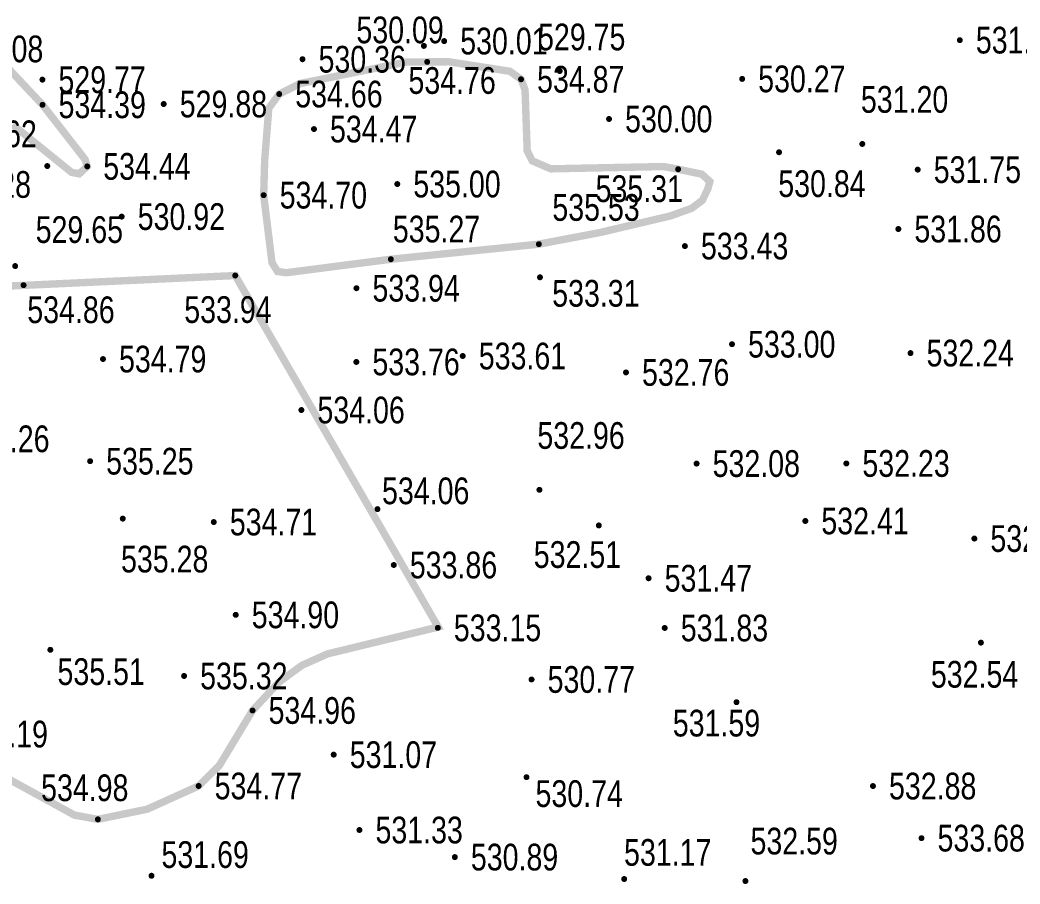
# Model space of a CAD drawing. Header units: millimetres. Extents: x 7408 to 22184, y -2085 to 5798.
# Drawn here: x 7642.06 to 7682.51, y -1907.98 to -1873.04 of the extents above; entities that cross this region are included whole.
import ezdxf
from ezdxf.enums import TextEntityAlignment as Align

# ---------------------------------------------------------------- set-up
doc = ezdxf.new("R2010")
doc.units = ezdxf.units.MM
doc.linetypes.add('DASHDOT', pattern=[1, 0.5, -0.25, 0, -0.25])
for name, color, linetype in [('GCD', 252, 'Continuous'), ('挖方区', 5, 'Continuous'), ('道路-中心线', 12, 'DASHDOT')]:
    doc.layers.add(name, color=color, linetype=linetype)
doc.styles.add('HZ', font='jzfz_ena.shx', dxfattribs={"width": 0.7, "bigfont": 'jzfz_cna.shx'})
doc.styles.get("Standard").update_dxf_attribs({"font": 'SimSun.ttf', "width": 0.8})
doc.linetypes.add('陡坎线1', pattern='A,0.15,["|",Standard,S=0.2,R=0,X=0,Y=0],0.15', length=0.3)

# ---------------------------------------------------------------- blocks, each defined once
blk = doc.blocks.new('GC200')
at = {"linetype": 'Continuous', "const_width": 0.2, "flags": 128}
blk.add_lwpolyline([(-0.1, 0, 1), (0.1, 0, 1)], format="xyb", close=True, dxfattribs=at)
blk = doc.blocks.new('122121')
at = {"layer": 'GCD', "color": 252, "linetype": 'Continuous', "lineweight": 5}
ref = blk.add_blockref('GC200', (7658.396, -1874.092, 265.046), dxfattribs=dict(at, xscale=0.6, yscale=0.6, zscale=0.6))
ref.add_attrib('height', '530.09', dxfattribs={"linetype": 'Continuous', "height": 1.08, "style": 'HZ', "width": 0.8}).set_placement((7655.666, -1873.445, 265.046), align=Align.MIDDLE_LEFT)
ref = blk.add_blockref('GC200', (7659.217, -1873.896, 265.006), dxfattribs=dict(at, xscale=0.6, yscale=0.6, zscale=0.6))
ref.add_attrib('height', '530.01', dxfattribs={"linetype": 'Continuous', "height": 1.08, "style": 'HZ', "width": 0.8}).set_placement((7659.865, -1873.896, 265.006), align=Align.MIDDLE_LEFT)
ref = blk.add_blockref('GC200', (7663.891, -1875.109, 264.873), dxfattribs=dict(at, xscale=0.6, yscale=0.6, zscale=0.6))
ref.add_attrib('height', '529.75', dxfattribs={"linetype": 'Continuous', "height": 1.08, "style": 'HZ', "width": 0.8}).set_placement((7663.013, -1873.73, 264.873), align=Align.MIDDLE_LEFT)
ref = blk.add_blockref('GC200', (7680.073, -1873.859, 265.753), dxfattribs=dict(at, xscale=0.6, yscale=0.6, zscale=0.6))
ref.add_attrib('height', '531.51', dxfattribs={"linetype": 'Continuous', "height": 1.08, "style": 'HZ', "width": 0.8}).set_placement((7680.721, -1873.859, 265.753), align=Align.MIDDLE_LEFT)
ref = blk.add_blockref('GC200', (7638.821, -1874.214, 267.038), dxfattribs=dict(at, xscale=0.6, yscale=0.6, zscale=0.6))
ref.add_attrib('height', '534.08', dxfattribs={"linetype": 'Continuous', "height": 1.08, "style": 'HZ', "width": 0.8}).set_placement((7639.469, -1874.214, 267.038), align=Align.MIDDLE_LEFT)
ref = blk.add_blockref('GC200', (7653.487, -1874.631, 265.178), dxfattribs=dict(at, xscale=0.6, yscale=0.6, zscale=0.6))
ref.add_attrib('height', '530.36', dxfattribs={"linetype": 'Continuous', "height": 1.08, "style": 'HZ', "width": 0.8}).set_placement((7654.135, -1874.631, 265.178), align=Align.MIDDLE_LEFT)
ref = blk.add_blockref('GC200', (7658.529, -1874.738, 267.379), dxfattribs=dict(at, xscale=0.6, yscale=0.6, zscale=0.6))
ref.add_attrib('height', '534.76', dxfattribs={"linetype": 'Continuous', "height": 1.08, "style": 'HZ', "width": 0.8}).set_placement((7657.771, -1875.491, 267.379), align=Align.MIDDLE_LEFT)
ref = blk.add_blockref('GC200', (7642.967, -1875.456, 264.887), dxfattribs=dict(at, xscale=0.6, yscale=0.6, zscale=0.6))
ref.add_attrib('height', '529.77', dxfattribs={"linetype": 'Continuous', "height": 1.08, "style": 'HZ', "width": 0.8}).set_placement((7643.615, -1875.456, 264.887), align=Align.MIDDLE_LEFT)
ref = blk.add_blockref('GC200', (7662.325, -1875.441, 267.435), dxfattribs=dict(at, xscale=0.6, yscale=0.6, zscale=0.6))
ref.add_attrib('height', '534.87', dxfattribs={"linetype": 'Continuous', "height": 1.08, "style": 'HZ', "width": 0.8}).set_placement((7662.974, -1875.441, 267.435), align=Align.MIDDLE_LEFT)
ref = blk.add_blockref('GC200', (7671.269, -1875.426, 265.136), dxfattribs=dict(at, xscale=0.6, yscale=0.6, zscale=0.6))
ref.add_attrib('height', '530.27', dxfattribs={"linetype": 'Continuous', "height": 1.08, "style": 'HZ', "width": 0.8}).set_placement((7671.917, -1875.426, 265.136), align=Align.MIDDLE_LEFT)
ref = blk.add_blockref('GC200', (7652.544, -1876.039, 267.328), dxfattribs=dict(at, xscale=0.6, yscale=0.6, zscale=0.6))
ref.add_attrib('height', '534.66', dxfattribs={"linetype": 'Continuous', "height": 1.08, "style": 'HZ', "width": 0.8}).set_placement((7653.192, -1876.039, 267.328), align=Align.MIDDLE_LEFT)
ref = blk.add_blockref('GC200', (7642.971, -1876.474, 267.195), dxfattribs=dict(at, xscale=0.6, yscale=0.6, zscale=0.6))
ref.add_attrib('height', '534.39', dxfattribs={"linetype": 'Continuous', "height": 1.08, "style": 'HZ', "width": 0.8}).set_placement((7643.619, -1876.474, 267.195), align=Align.MIDDLE_LEFT)
ref = blk.add_blockref('GC200', (7647.873, -1876.442, 264.94), dxfattribs=dict(at, xscale=0.6, yscale=0.6, zscale=0.6))
ref.add_attrib('height', '529.88', dxfattribs={"linetype": 'Continuous', "height": 1.08, "style": 'HZ', "width": 0.8}).set_placement((7648.521, -1876.442, 264.94), align=Align.MIDDLE_LEFT)
ref = blk.add_blockref('GC200', (7676.128, -1878.056, 265.599), dxfattribs=dict(at, xscale=0.6, yscale=0.6, zscale=0.6))
ref.add_attrib('height', '531.20', dxfattribs={"linetype": 'Continuous', "height": 1.08, "style": 'HZ', "width": 0.8}).set_placement((7676.072, -1876.256, 265.599), align=Align.MIDDLE_LEFT)
ref = blk.add_blockref('GC200', (7665.885, -1877.047, 264.999), dxfattribs=dict(at, xscale=0.6, yscale=0.6, zscale=0.6))
ref.add_attrib('height', '530.00', dxfattribs={"linetype": 'Continuous', "height": 1.08, "style": 'HZ', "width": 0.8}).set_placement((7666.533, -1877.047, 264.999), align=Align.MIDDLE_LEFT)
ref = blk.add_blockref('GC200', (7638.559, -1877.647, 264.809), dxfattribs=dict(at, xscale=0.6, yscale=0.6, zscale=0.6))
ref.add_attrib('height', '529.62', dxfattribs={"linetype": 'Continuous', "height": 1.08, "style": 'HZ', "width": 0.8}).set_placement((7639.207, -1877.647, 264.809), align=Align.MIDDLE_LEFT)
ref = blk.add_blockref('GC200', (7653.95, -1877.456, 267.236), dxfattribs=dict(at, xscale=0.6, yscale=0.6, zscale=0.6))
ref.add_attrib('height', '534.47', dxfattribs={"linetype": 'Continuous', "height": 1.08, "style": 'HZ', "width": 0.8}).set_placement((7654.598, -1877.456, 267.236), align=Align.MIDDLE_LEFT)
ref = blk.add_blockref('GC200', (7672.761, -1878.392, 265.421), dxfattribs=dict(at, xscale=0.6, yscale=0.6, zscale=0.6))
ref.add_attrib('height', '530.84', dxfattribs={"linetype": 'Continuous', "height": 1.08, "style": 'HZ', "width": 0.8}).set_placement((7672.73, -1879.663, 265.421), align=Align.MIDDLE_LEFT)
ref = blk.add_blockref('GC200', (7644.779, -1878.965, 267.221), dxfattribs=dict(at, xscale=0.6, yscale=0.6, zscale=0.6))
ref.add_attrib('height', '534.44', dxfattribs={"linetype": 'Continuous', "height": 1.08, "style": 'HZ', "width": 0.8}).set_placement((7645.427, -1878.965, 267.221), align=Align.MIDDLE_LEFT)
ref = blk.add_blockref('GC200', (7678.369, -1879.095, 265.875), dxfattribs=dict(at, xscale=0.6, yscale=0.6, zscale=0.6))
ref.add_attrib('height', '531.75', dxfattribs={"linetype": 'Continuous', "height": 1.08, "style": 'HZ', "width": 0.8}).set_placement((7679.017, -1879.095, 265.875), align=Align.MIDDLE_LEFT)
ref = blk.add_blockref('GC200', (7643.162, -1878.95, 265.14), dxfattribs=dict(at, xscale=0.6, yscale=0.6, zscale=0.6))
ref.add_attrib('height', '530.28', dxfattribs={"linetype": 'Continuous', "height": 1.08, "style": 'HZ', "width": 0.8}).set_placement((7638.972, -1879.695, 265.14), align=Align.MIDDLE_LEFT)
ref = blk.add_blockref('GC200', (7657.32, -1879.679, 267.5), dxfattribs=dict(at, xscale=0.6, yscale=0.6, zscale=0.6))
ref.add_attrib('height', '535.00', dxfattribs={"linetype": 'Continuous', "height": 1.08, "style": 'HZ', "width": 0.8}).set_placement((7657.968, -1879.679, 267.5), align=Align.MIDDLE_LEFT)
ref = blk.add_blockref('GC200', (7668.679, -1879.079, 267.653), dxfattribs=dict(at, xscale=0.6, yscale=0.6, zscale=0.6))
ref.add_attrib('height', '535.31', dxfattribs={"linetype": 'Continuous', "height": 1.08, "style": 'HZ', "width": 0.8}).set_placement((7665.34, -1879.867, 267.653), align=Align.MIDDLE_LEFT)
ref = blk.add_blockref('GC200', (7651.915, -1880.128, 267.348), dxfattribs=dict(at, xscale=0.6, yscale=0.6, zscale=0.6))
ref.add_attrib('height', '534.70', dxfattribs={"linetype": 'Continuous', "height": 1.08, "style": 'HZ', "width": 0.8}).set_placement((7652.563, -1880.128, 267.348), align=Align.MIDDLE_LEFT)
ref = blk.add_blockref('GC200', (7663.046, -1882.109, 267.767), dxfattribs=dict(at, xscale=0.6, yscale=0.6, zscale=0.6))
ref.add_attrib('height', '535.53', dxfattribs={"linetype": 'Continuous', "height": 1.08, "style": 'HZ', "width": 0.8}).set_placement((7663.592, -1880.625, 267.767), align=Align.MIDDLE_LEFT)
ref = blk.add_blockref('GC200', (7646.172, -1880.994, 265.461), dxfattribs=dict(at, xscale=0.6, yscale=0.6, zscale=0.6))
ref.add_attrib('height', '530.92', dxfattribs={"linetype": 'Continuous', "height": 1.08, "style": 'HZ', "width": 0.8}).set_placement((7646.82, -1880.994, 265.461), align=Align.MIDDLE_LEFT)
ref = blk.add_blockref('GC200', (7641.865, -1882.994, 264.827), dxfattribs=dict(at, xscale=0.6, yscale=0.6, zscale=0.6))
ref.add_attrib('height', '529.65', dxfattribs={"linetype": 'Continuous', "height": 1.08, "style": 'HZ', "width": 0.8}).set_placement((7642.694, -1881.52, 264.827), align=Align.MIDDLE_LEFT)
ref = blk.add_blockref('GC200', (7657.06, -1882.719, 267.637), dxfattribs=dict(at, xscale=0.6, yscale=0.6, zscale=0.6))
ref.add_attrib('height', '535.27', dxfattribs={"linetype": 'Continuous', "height": 1.08, "style": 'HZ', "width": 0.8}).set_placement((7657.14, -1881.499, 267.637), align=Align.MIDDLE_LEFT)
ref = blk.add_blockref('GC200', (7677.587, -1881.497, 265.93), dxfattribs=dict(at, xscale=0.6, yscale=0.6, zscale=0.6))
ref.add_attrib('height', '531.86', dxfattribs={"linetype": 'Continuous', "height": 1.08, "style": 'HZ', "width": 0.8}).set_placement((7678.235, -1881.497, 265.93), align=Align.MIDDLE_LEFT)
ref = blk.add_blockref('GC200', (7668.953, -1882.187, 266.714), dxfattribs=dict(at, xscale=0.6, yscale=0.6, zscale=0.6))
ref.add_attrib('height', '533.43', dxfattribs={"linetype": 'Continuous', "height": 1.08, "style": 'HZ', "width": 0.8}).set_placement((7669.601, -1882.187, 266.714), align=Align.MIDDLE_LEFT)
ref = blk.add_blockref('GC200', (7650.766, -1883.379, 266.972), dxfattribs=dict(at, xscale=0.6, yscale=0.6, zscale=0.6))
ref.add_attrib('height', '533.94', dxfattribs={"linetype": 'Continuous', "height": 1.08, "style": 'HZ', "width": 0.8}).set_placement((7648.703, -1884.755, 266.972), align=Align.MIDDLE_LEFT)
ref = blk.add_blockref('GC200', (7655.667, -1883.891, 266.972), dxfattribs=dict(at, xscale=0.6, yscale=0.6, zscale=0.6))
ref.add_attrib('height', '533.94', dxfattribs={"linetype": 'Continuous', "height": 1.08, "style": 'HZ', "width": 0.8}).set_placement((7656.315, -1883.891, 266.972), align=Align.MIDDLE_LEFT)
ref = blk.add_blockref('GC200', (7663.09, -1883.449, 266.653), dxfattribs=dict(at, xscale=0.6, yscale=0.6, zscale=0.6))
ref.add_attrib('height', '533.31', dxfattribs={"linetype": 'Continuous', "height": 1.08, "style": 'HZ', "width": 0.8}).set_placement((7663.586, -1884.098, 266.653), align=Align.MIDDLE_LEFT)
ref = blk.add_blockref('GC200', (7642.204, -1883.769, 267.432), dxfattribs=dict(at, xscale=0.6, yscale=0.6, zscale=0.6))
ref.add_attrib('height', '534.86', dxfattribs={"linetype": 'Continuous', "height": 1.08, "style": 'HZ', "width": 0.8}).set_placement((7642.355, -1884.763, 267.432), align=Align.MIDDLE_LEFT)
ref = blk.add_blockref('GC200', (7670.859, -1886.155, 266.502), dxfattribs=dict(at, xscale=0.6, yscale=0.6, zscale=0.6))
ref.add_attrib('height', '533.00', dxfattribs={"linetype": 'Continuous', "height": 1.08, "style": 'HZ', "width": 0.8}).set_placement((7671.507, -1886.155, 266.502), align=Align.MIDDLE_LEFT)
ref = blk.add_blockref('GC200', (7678.079, -1886.514, 266.122), dxfattribs=dict(at, xscale=0.6, yscale=0.6, zscale=0.6))
ref.add_attrib('height', '532.24', dxfattribs={"linetype": 'Continuous', "height": 1.08, "style": 'HZ', "width": 0.8}).set_placement((7678.728, -1886.514, 266.122), align=Align.MIDDLE_LEFT)
ref = blk.add_blockref('GC200', (7645.417, -1886.756, 267.396), dxfattribs=dict(at, xscale=0.6, yscale=0.6, zscale=0.6))
ref.add_attrib('height', '534.79', dxfattribs={"linetype": 'Continuous', "height": 1.08, "style": 'HZ', "width": 0.8}).set_placement((7646.065, -1886.756, 267.396), align=Align.MIDDLE_LEFT)
ref = blk.add_blockref('GC200', (7655.664, -1886.872, 266.878), dxfattribs=dict(at, xscale=0.6, yscale=0.6, zscale=0.6))
ref.add_attrib('height', '533.76', dxfattribs={"linetype": 'Continuous', "height": 1.08, "style": 'HZ', "width": 0.8}).set_placement((7656.313, -1886.872, 266.878), align=Align.MIDDLE_LEFT)
ref = blk.add_blockref('GC200', (7659.967, -1886.632, 266.805), dxfattribs=dict(at, xscale=0.6, yscale=0.6, zscale=0.6))
ref.add_attrib('height', '533.61', dxfattribs={"linetype": 'Continuous', "height": 1.08, "style": 'HZ', "width": 0.8}).set_placement((7660.616, -1886.632, 266.805), align=Align.MIDDLE_LEFT)
ref = blk.add_blockref('GC200', (7666.57, -1887.297, 266.381), dxfattribs=dict(at, xscale=0.6, yscale=0.6, zscale=0.6))
ref.add_attrib('height', '532.76', dxfattribs={"linetype": 'Continuous', "height": 1.08, "style": 'HZ', "width": 0.8}).set_placement((7667.219, -1887.297, 266.381), align=Align.MIDDLE_LEFT)
ref = blk.add_blockref('GC200', (7653.442, -1888.817, 267.027), dxfattribs=dict(at, xscale=0.6, yscale=0.6, zscale=0.6))
ref.add_attrib('height', '534.06', dxfattribs={"linetype": 'Continuous', "height": 1.08, "style": 'HZ', "width": 0.8}).set_placement((7654.09, -1888.817, 267.027), align=Align.MIDDLE_LEFT)
ref = blk.add_blockref('GC200', (7639.073, -1889.981, 267.63), dxfattribs=dict(at, xscale=0.6, yscale=0.6, zscale=0.6))
ref.add_attrib('height', '535.26', dxfattribs={"linetype": 'Continuous', "height": 1.08, "style": 'HZ', "width": 0.8}).set_placement((7639.721, -1889.981, 267.63), align=Align.MIDDLE_LEFT)
ref = blk.add_blockref('GC200', (7663.069, -1892.043, 266.482), dxfattribs=dict(at, xscale=0.6, yscale=0.6, zscale=0.6))
ref.add_attrib('height', '532.96', dxfattribs={"linetype": 'Continuous', "height": 1.08, "style": 'HZ', "width": 0.8}).set_placement((7662.986, -1889.846, 266.482), align=Align.MIDDLE_LEFT)
ref = blk.add_blockref('GC200', (7644.896, -1890.886, 267.625), dxfattribs=dict(at, xscale=0.6, yscale=0.6, zscale=0.6))
ref.add_attrib('height', '535.25', dxfattribs={"linetype": 'Continuous', "height": 1.08, "style": 'HZ', "width": 0.8}).set_placement((7645.545, -1890.886, 267.625), align=Align.MIDDLE_LEFT)
ref = blk.add_blockref('GC200', (7669.426, -1890.982, 266.041), dxfattribs=dict(at, xscale=0.6, yscale=0.6, zscale=0.6))
ref.add_attrib('height', '532.08', dxfattribs={"linetype": 'Continuous', "height": 1.08, "style": 'HZ', "width": 0.8}).set_placement((7670.075, -1890.982, 266.041), align=Align.MIDDLE_LEFT)
ref = blk.add_blockref('GC200', (7675.483, -1890.978, 266.116), dxfattribs=dict(at, xscale=0.6, yscale=0.6, zscale=0.6))
ref.add_attrib('height', '532.23', dxfattribs={"linetype": 'Continuous', "height": 1.08, "style": 'HZ', "width": 0.8}).set_placement((7676.131, -1890.978, 266.116), align=Align.MIDDLE_LEFT)
ref = blk.add_blockref('GC200', (7656.519, -1892.824, 267.031), dxfattribs=dict(at, xscale=0.6, yscale=0.6, zscale=0.6))
ref.add_attrib('height', '534.06', dxfattribs={"linetype": 'Continuous', "height": 1.08, "style": 'HZ', "width": 0.8}).set_placement((7656.703, -1892.085, 267.031), align=Align.MIDDLE_LEFT)
ref = blk.add_blockref('GC200', (7649.898, -1893.347, 267.356), dxfattribs=dict(at, xscale=0.6, yscale=0.6, zscale=0.6))
ref.add_attrib('height', '534.71', dxfattribs={"linetype": 'Continuous', "height": 1.08, "style": 'HZ', "width": 0.8}).set_placement((7650.546, -1893.347, 267.356), align=Align.MIDDLE_LEFT)
ref = blk.add_blockref('GC200', (7673.824, -1893.304, 266.203), dxfattribs=dict(at, xscale=0.6, yscale=0.6, zscale=0.6))
ref.add_attrib('height', '532.41', dxfattribs={"linetype": 'Continuous', "height": 1.08, "style": 'HZ', "width": 0.8}).set_placement((7674.472, -1893.304, 266.203), align=Align.MIDDLE_LEFT)
ref = blk.add_blockref('GC200', (7646.217, -1893.209, 267.638), dxfattribs=dict(at, xscale=0.6, yscale=0.6, zscale=0.6))
ref.add_attrib('height', '535.28', dxfattribs={"linetype": 'Continuous', "height": 1.08, "style": 'HZ', "width": 0.8}).set_placement((7646.146, -1894.845, 267.638), align=Align.MIDDLE_LEFT)
ref = blk.add_blockref('GC200', (7665.472, -1893.483, 266.252), dxfattribs=dict(at, xscale=0.6, yscale=0.6, zscale=0.6))
ref.add_attrib('height', '532.51', dxfattribs={"linetype": 'Continuous', "height": 1.08, "style": 'HZ', "width": 0.8}).set_placement((7662.84, -1894.661, 266.252), align=Align.MIDDLE_LEFT)
ref = blk.add_blockref('GC200', (7680.661, -1894.014, 266.336), dxfattribs=dict(at, xscale=0.6, yscale=0.6, zscale=0.6))
ref.add_attrib('height', '532.67', dxfattribs={"linetype": 'Continuous', "height": 1.08, "style": 'HZ', "width": 0.8}).set_placement((7681.309, -1894.014, 266.336), align=Align.MIDDLE_LEFT)
ref = blk.add_blockref('GC200', (7657.178, -1895.084, 266.928), dxfattribs=dict(at, xscale=0.6, yscale=0.6, zscale=0.6))
ref.add_attrib('height', '533.86', dxfattribs={"linetype": 'Continuous', "height": 1.08, "style": 'HZ', "width": 0.8}).set_placement((7657.827, -1895.084, 266.928), align=Align.MIDDLE_LEFT)
ref = blk.add_blockref('GC200', (7667.484, -1895.62, 265.733), dxfattribs=dict(at, xscale=0.6, yscale=0.6, zscale=0.6))
ref.add_attrib('height', '531.47', dxfattribs={"linetype": 'Continuous', "height": 1.08, "style": 'HZ', "width": 0.8}).set_placement((7668.133, -1895.62, 265.733), align=Align.MIDDLE_LEFT)
ref = blk.add_blockref('GC200', (7650.785, -1897.1, 267.452), dxfattribs=dict(at, xscale=0.6, yscale=0.6, zscale=0.6))
ref.add_attrib('height', '534.90', dxfattribs={"linetype": 'Continuous', "height": 1.08, "style": 'HZ', "width": 0.8}).set_placement((7651.433, -1897.1, 267.452), align=Align.MIDDLE_LEFT)
ref = blk.add_blockref('GC200', (7658.959, -1897.626, 266.575), dxfattribs=dict(at, xscale=0.6, yscale=0.6, zscale=0.6))
ref.add_attrib('height', '533.15', dxfattribs={"linetype": 'Continuous', "height": 1.08, "style": 'HZ', "width": 0.8}).set_placement((7659.607, -1897.626, 266.575), align=Align.MIDDLE_LEFT)
ref = blk.add_blockref('GC200', (7668.137, -1897.63, 265.916), dxfattribs=dict(at, xscale=0.6, yscale=0.6, zscale=0.6))
ref.add_attrib('height', '531.83', dxfattribs={"linetype": 'Continuous', "height": 1.08, "style": 'HZ', "width": 0.8}).set_placement((7668.786, -1897.63, 265.916), align=Align.MIDDLE_LEFT)
ref = blk.add_blockref('GC200', (7680.925, -1898.224, 266.27), dxfattribs=dict(at, xscale=0.6, yscale=0.6, zscale=0.6))
ref.add_attrib('height', '532.54', dxfattribs={"linetype": 'Continuous', "height": 1.08, "style": 'HZ', "width": 0.8}).set_placement((7678.902, -1899.504, 266.27), align=Align.MIDDLE_LEFT)
ref = blk.add_blockref('GC200', (7643.287, -1898.514, 267.756), dxfattribs=dict(at, xscale=0.6, yscale=0.6, zscale=0.6))
ref.add_attrib('height', '535.51', dxfattribs={"linetype": 'Continuous', "height": 1.08, "style": 'HZ', "width": 0.8}).set_placement((7643.576, -1899.396, 267.756), align=Align.MIDDLE_LEFT)
ref = blk.add_blockref('GC200', (7648.698, -1899.571, 267.658), dxfattribs=dict(at, xscale=0.6, yscale=0.6, zscale=0.6))
ref.add_attrib('height', '535.32', dxfattribs={"linetype": 'Continuous', "height": 1.08, "style": 'HZ', "width": 0.8}).set_placement((7649.346, -1899.571, 267.658), align=Align.MIDDLE_LEFT)
ref = blk.add_blockref('GC200', (7662.752, -1899.713, 265.383), dxfattribs=dict(at, xscale=0.6, yscale=0.6, zscale=0.6))
ref.add_attrib('height', '530.77', dxfattribs={"linetype": 'Continuous', "height": 1.08, "style": 'HZ', "width": 0.8}).set_placement((7663.4, -1899.713, 265.383), align=Align.MIDDLE_LEFT)
ref = blk.add_blockref('GC200', (7651.466, -1900.967, 267.481), dxfattribs=dict(at, xscale=0.6, yscale=0.6, zscale=0.6))
ref.add_attrib('height', '534.96', dxfattribs={"linetype": 'Continuous', "height": 1.08, "style": 'HZ', "width": 0.8}).set_placement((7652.114, -1900.967, 267.481), align=Align.MIDDLE_LEFT)
ref = blk.add_blockref('GC200', (7671.04, -1900.632, 265.796), dxfattribs=dict(at, xscale=0.6, yscale=0.6, zscale=0.6))
ref.add_attrib('height', '531.59', dxfattribs={"linetype": 'Continuous', "height": 1.08, "style": 'HZ', "width": 0.8}).set_placement((7668.464, -1901.479, 265.796), align=Align.MIDDLE_LEFT)
ref = blk.add_blockref('GC200', (7639.009, -1901.921, 267.594), dxfattribs=dict(at, xscale=0.6, yscale=0.6, zscale=0.6))
ref.add_attrib('height', '535.19', dxfattribs={"linetype": 'Continuous', "height": 1.08, "style": 'HZ', "width": 0.8}).set_placement((7639.657, -1901.921, 267.594), align=Align.MIDDLE_LEFT)
ref = blk.add_blockref('GC200', (7654.748, -1902.753, 265.534), dxfattribs=dict(at, xscale=0.6, yscale=0.6, zscale=0.6))
ref.add_attrib('height', '531.07', dxfattribs={"linetype": 'Continuous', "height": 1.08, "style": 'HZ', "width": 0.8}).set_placement((7655.397, -1902.753, 265.534), align=Align.MIDDLE_LEFT)
ref = blk.add_blockref('GC200', (7645.209, -1905.37, 267.492), dxfattribs=dict(at, xscale=0.6, yscale=0.6, zscale=0.6))
ref.add_attrib('height', '534.98', dxfattribs={"linetype": 'Continuous', "height": 1.08, "style": 'HZ', "width": 0.8}).set_placement((7642.913, -1904.093, 267.492), align=Align.MIDDLE_LEFT)
ref = blk.add_blockref('GC200', (7649.284, -1904.02, 267.385), dxfattribs=dict(at, xscale=0.6, yscale=0.6, zscale=0.6))
ref.add_attrib('height', '534.77', dxfattribs={"linetype": 'Continuous', "height": 1.08, "style": 'HZ', "width": 0.8}).set_placement((7649.932, -1904.02, 267.385), align=Align.MIDDLE_LEFT)
ref = blk.add_blockref('GC200', (7662.547, -1903.664, 265.372), dxfattribs=dict(at, xscale=0.6, yscale=0.6, zscale=0.6))
ref.add_attrib('height', '530.74', dxfattribs={"linetype": 'Continuous', "height": 1.08, "style": 'HZ', "width": 0.8}).set_placement((7662.911, -1904.329, 265.372), align=Align.MIDDLE_LEFT)
ref = blk.add_blockref('GC200', (7676.56, -1904.023, 266.441), dxfattribs=dict(at, xscale=0.6, yscale=0.6, zscale=0.6))
ref.add_attrib('height', '532.88', dxfattribs={"linetype": 'Continuous', "height": 1.08, "style": 'HZ', "width": 0.8}).set_placement((7677.208, -1904.023, 266.441), align=Align.MIDDLE_LEFT)
ref = blk.add_blockref('GC200', (7655.789, -1905.801, 265.666), dxfattribs=dict(at, xscale=0.6, yscale=0.6, zscale=0.6))
ref.add_attrib('height', '531.33', dxfattribs={"linetype": 'Continuous', "height": 1.08, "style": 'HZ', "width": 0.8}).set_placement((7656.438, -1905.801, 265.666), align=Align.MIDDLE_LEFT)
ref = blk.add_blockref('GC200', (7671.402, -1907.864, 266.293), dxfattribs=dict(at, xscale=0.6, yscale=0.6, zscale=0.6))
ref.add_attrib('height', '532.59', dxfattribs={"linetype": 'Continuous', "height": 1.08, "style": 'HZ', "width": 0.8}).set_placement((7671.607, -1906.249, 266.293), align=Align.MIDDLE_LEFT)
ref = blk.add_blockref('GC200', (7678.523, -1906.13, 266.839), dxfattribs=dict(at, xscale=0.6, yscale=0.6, zscale=0.6))
ref.add_attrib('height', '533.68', dxfattribs={"linetype": 'Continuous', "height": 1.08, "style": 'HZ', "width": 0.8}).set_placement((7679.171, -1906.13, 266.839), align=Align.MIDDLE_LEFT)
ref = blk.add_blockref('GC200', (7647.378, -1907.65, 265.846), dxfattribs=dict(at, xscale=0.6, yscale=0.6, zscale=0.6))
ref.add_attrib('height', '531.69', dxfattribs={"linetype": 'Continuous', "height": 1.08, "style": 'HZ', "width": 0.8}).set_placement((7647.782, -1906.795, 265.846), align=Align.MIDDLE_LEFT)
ref = blk.add_blockref('GC200', (7666.498, -1907.783, 265.585), dxfattribs=dict(at, xscale=0.6, yscale=0.6, zscale=0.6))
ref.add_attrib('height', '531.17', dxfattribs={"linetype": 'Continuous', "height": 1.08, "style": 'HZ', "width": 0.8}).set_placement((7666.492, -1906.707, 265.585), align=Align.MIDDLE_LEFT)
ref = blk.add_blockref('GC200', (7659.648, -1906.896, 265.445), dxfattribs=dict(at, xscale=0.6, yscale=0.6, zscale=0.6))
ref.add_attrib('height', '530.89', dxfattribs={"linetype": 'Continuous', "height": 1.08, "style": 'HZ', "width": 0.8}).set_placement((7660.296, -1906.896, 265.445), align=Align.MIDDLE_LEFT)

msp = doc.modelspace()

# ---------------------------------------------------------------- linework, layer by layer
at = {"layer": '挖方区', "color": 150, "linetype": '陡坎线1', "ltscale": 5, "const_width": 0.3, "elevation": -1.041}
for points in [[(7640.435, -1873.774), (7642.971, -1876.474), (7644.69, -1878.679), (7644.778, -1878.965), (7644.455, -1879.265), (7644.145, -1879.206), (7641.758, -1877.275)], [(7640.181, -1883.87), (7650.766, -1883.379), (7658.974, -1897.593), (7654.503, -1898.677), (7653.469, -1899.138), (7652.537, -1899.819), (7651.465, -1900.967), (7650.125, -1903.188), (7649.284, -1904.02), (7647.201, -1904.96), (7645.209, -1905.37), (7644.264, -1905.2), (7641.666, -1903.776)]]:
    msp.add_lwpolyline(points, dxfattribs=at)
at = {"layer": '挖方区', "color": 150, "linetype": '陡坎线1', "ltscale": 5, "const_width": 0.3}
msp.add_lwpolyline([(7652.477, -1883.215), (7652.253, -1882.858), (7651.915, -1880.128), (7651.956, -1878.721), (7652.123, -1876.612), (7652.544, -1876.039), (7653.393, -1875.614), (7657.678, -1874.746), (7658.529, -1874.738), (7659.407, -1874.734), (7661.879, -1875.12), (7662.325, -1875.441), (7662.487, -1875.865), (7662.574, -1878.332), (7662.775, -1878.738), (7663.526, -1879.063), (7668.084, -1878.971), (7668.679, -1879.079), (7669.639, -1879.28), (7669.963, -1879.577), (7669.876, -1879.889), (7669.655, -1880.34), (7669.225, -1880.659), (7668.366, -1880.968), (7665.525, -1881.638), (7663.046, -1882.109), (7657.06, -1882.719), (7652.834, -1883.264)], close=True, dxfattribs=at)

# ---------------------------------------------------------------- block references
at = {"layer": '道路-中心线', "linetype": 'Continuous'}
msp.add_blockref('122121', (0, 0), dxfattribs=at)

doc.saveas('drawing.dxf')
